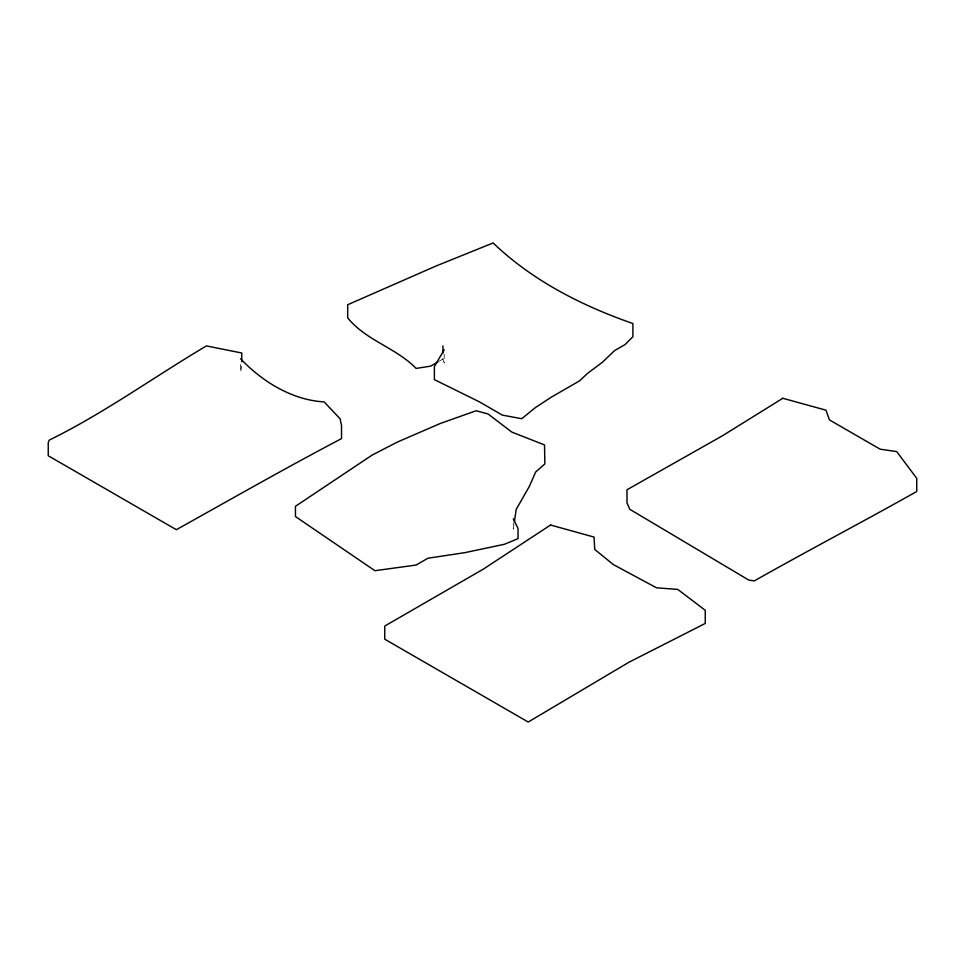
<?xml version="1.0" encoding="UTF-8"?>
<svg xmlns="http://www.w3.org/2000/svg" width="965" height="965" viewBox="0 0 965 965"><rect width="100%" height="100%" fill="white"/><g stroke="black" fill="none" stroke-linecap="round" stroke-linejoin="round"><path stroke-width="0.72" stroke-dasharray="4.83 3.62" d="M513.923 524.815L513.296 529.025L513.296 523.163M241.757 366.145L240.611 371.899L240.611 363.154M439.256 361.175L442.935 359.04L442.935 356.121M442.935 359.04L444.202 362.973L444.202 354.215"/><path stroke-width="1.45" d="M514.333 522.017L516.215 509.399L529.423 486.251L535.635 472.03L544.851 463.948L544.525 444.937L511.896 432.127L488.037 413.961L476.179 410.752L440.45 423.406L396.941 442.26L372.02 455.154L295.447 506.299L295.447 516.54L374.915 570.701L416.132 565.044L427.953 558.216L464.804 552.656L504.406 544.284L518.024 538.663L518.024 528.422L513.296 518.784M444.202 349.837L434.383 366.495L434.383 379.631L479.219 401.754L502.367 415.119L521.727 418.714L535.454 407.532L551.268 397.194L579.434 380.934L587.745 373.214L602.329 362.345L614.476 350.681L625.115 344.529L632.907 336.676L632.907 323.54C581.907 305.796 532.378 280.61 493.115 242.963L436.156 265.954L347.69 304.735L347.69 317.859C365.819 340.404 396.157 347.858 416.108 368.425L430.655 366.133L438.026 361.887M240.611 358.775C262.215 381.597 292.166 400.101 324.156 401.898L340.09 418.798L341.526 425.469L341.526 438.605C285.845 467.892 231.226 499.074 176.342 529.701L48.25 455.757L48.25 442.621L49.227 440.124C104.184 413.129 153.845 377.074 206.401 345.916L241.757 353.009L241.757 361.766M442.935 345.916L442.935 353.202M550.569 525.02L483.284 569.157L384.733 626.056L384.733 639.192L528.217 722.037L628.818 662.304L705.246 623.438L705.246 610.302L677.78 589.41L656.514 587.794L613.366 564.597L594.742 549.447L594.054 537.083L550.569 525.02M782.82 398.28L722.278 435.878L626.997 489.762L626.997 502.886L629.759 509.279L748.816 580.098L754.353 580.894C808.103 550.376 862.939 521.86 916.75 491.475L916.75 478.351L896.702 451.596L880.128 449.171L829.442 419.908L825.968 410.185L782.82 398.28"/></g></svg>
